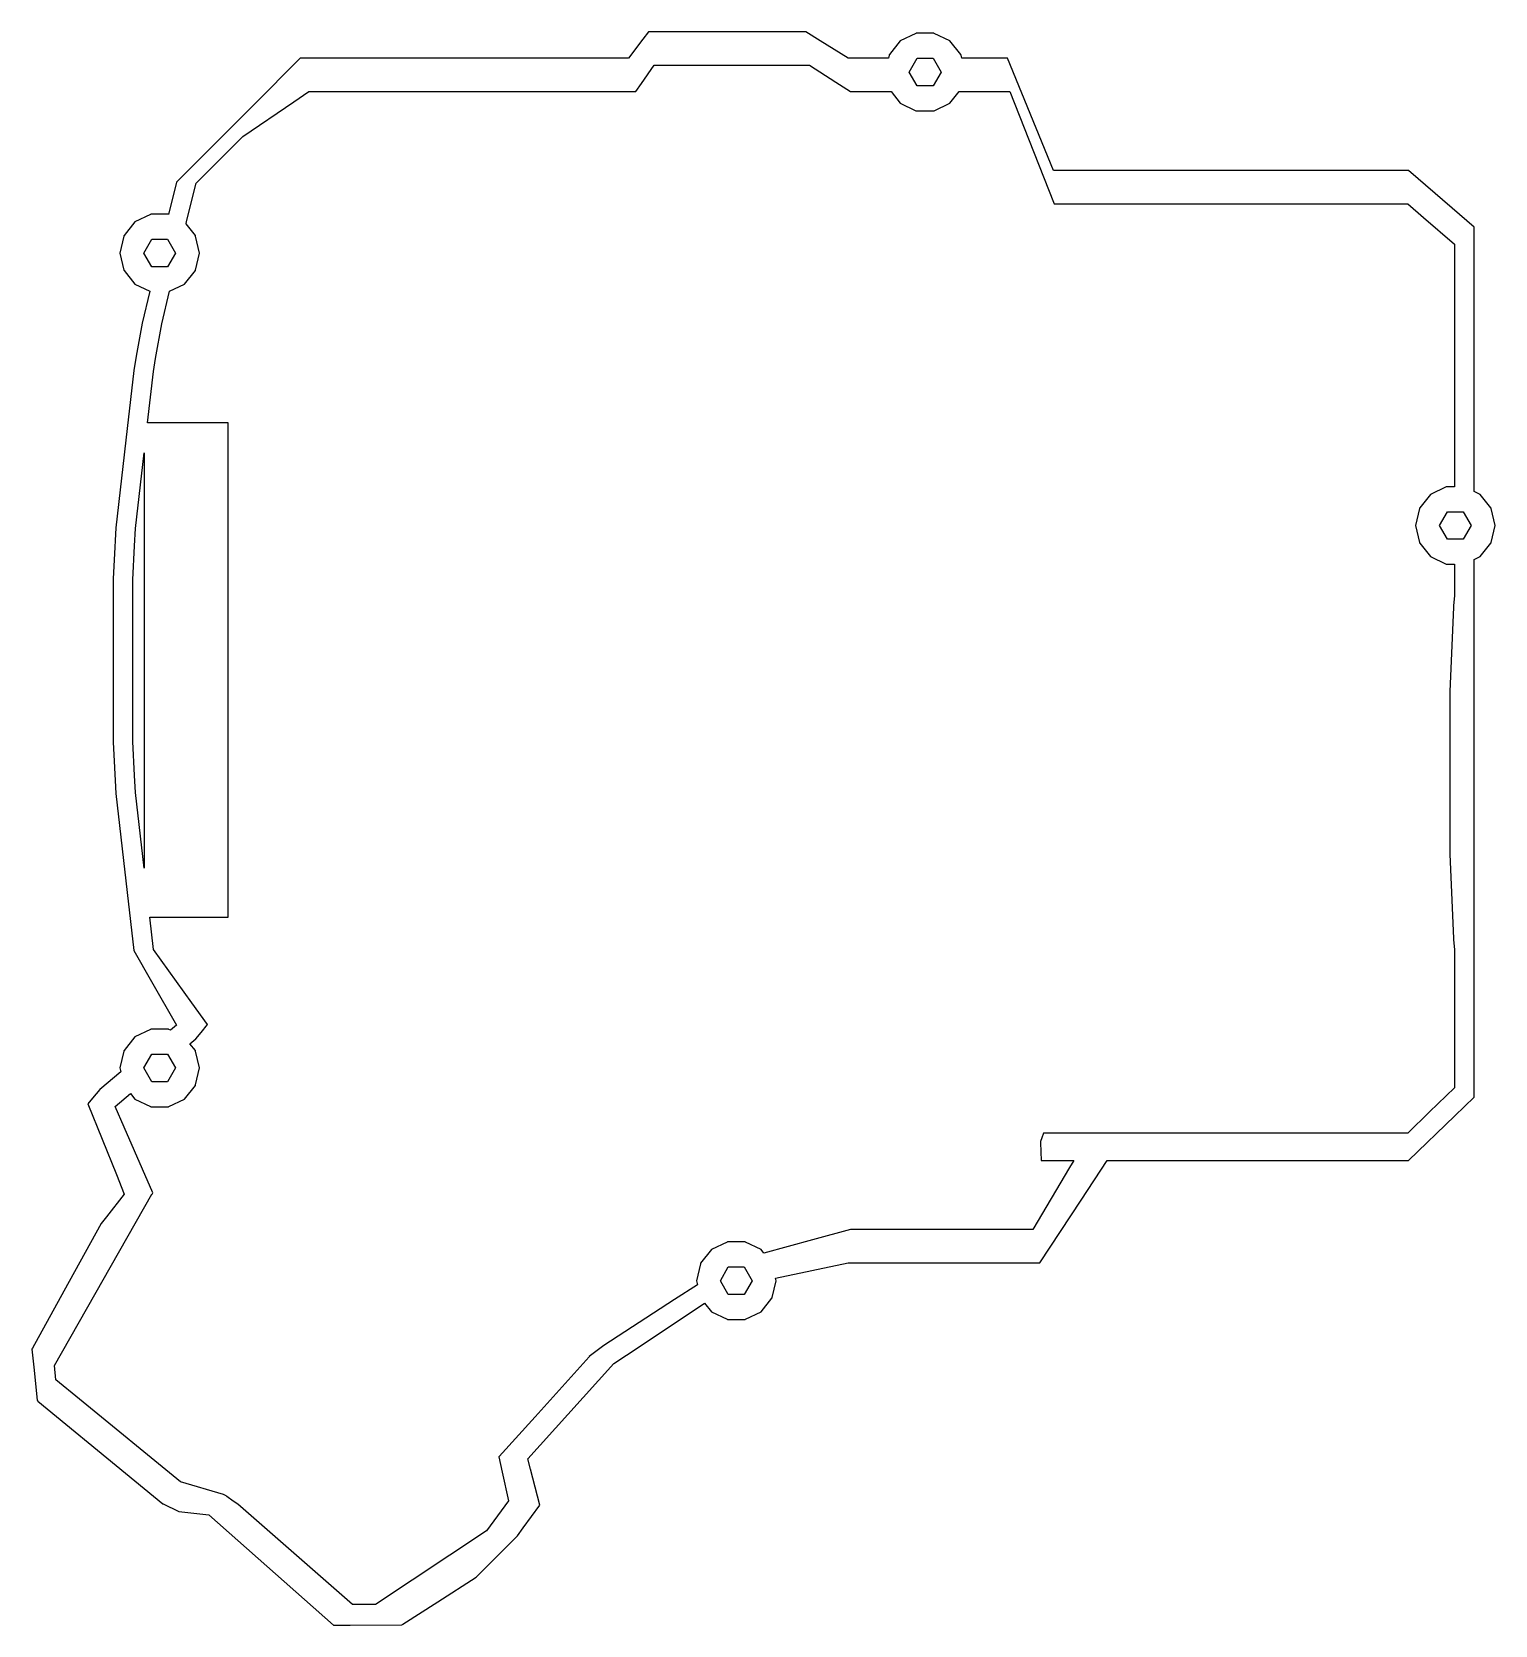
# Model space of a CAD drawing. Header units: metres. Extents: x -74 to 83, y -103 to 67.
import ezdxf

# ---------------------------------------------------------------- set-up
doc = ezdxf.new("R2010")
doc.units = ezdxf.units.M

msp = doc.modelspace()

# ---------------------------------------------------------------- linework, layer by layer
for p, q in [((-7.76348, 67.2586), (-8.36293, 66.4681)), ((-1.31251, 67.2586), (-7.76348, 67.2586)), ((-1.2688, 67.2586), (-1.31251, 67.2586)), ((9.04363, 67.2586), (-1.2688, 67.2586)), ((10.5885, 66.3008), (9.04363, 67.2586)), ((20.8349, 67.0878), (19.161, 66.2817)), ((20.8663, 67.1029), (20.8349, 67.0878)), ((22.759, 67.1029), (20.8663, 67.1029)), ((22.7904, 67.0878), (22.759, 67.1029)), ((24.4644, 66.2817), (22.7904, 67.0878)), ((-8.36293, 66.4681), (-9.90213, 64.4386)), ((13.5922, 64.4386), (10.5885, 66.3008)), ((17.9808, 64.8018), (17.9731, 64.7679)), ((18.0026, 64.8291), (17.9808, 64.8018)), ((19.161, 66.2817), (18.0026, 64.8291)), ((25.6228, 64.8291), (24.4644, 66.2817)), ((25.6445, 64.8018), (25.6228, 64.8291)), ((25.6523, 64.7679), (25.6445, 64.8018)), ((-45.0375, 64.4386), (-50.0176, 59.4265)), ((-45.0194, 64.4386), (-45.0375, 64.4386)), ((-41.3539, 64.4386), (-45.0194, 64.4386)), ((-29.3372, 64.4386), (-41.3539, 64.4386)), ((-28.5881, 64.4386), (-29.3372, 64.4386)), ((-28.5648, 64.4386), (-28.5881, 64.4386)), ((-26.1362, 64.4386), (-28.5648, 64.4386)), ((-21.6021, 64.4386), (-26.1362, 64.4386)), ((-21.5714, 64.4386), (-21.6021, 64.4386)), ((-9.90213, 64.4386), (-21.5714, 64.4386)), ((-8.51694, 61.7455), (-7.15413, 63.6899)), ((-7.15413, 63.6899), (4.34227, 63.6899)), ((4.34227, 63.6899), (4.36811, 63.6899)), ((4.36811, 63.6899), (9.45978, 63.6899)), ((9.45978, 63.6899), (12.2629, 61.8843)), ((17.8979, 64.4386), (13.5922, 64.4386)), ((17.9731, 64.7679), (17.8979, 64.4386)), ((20.1127, 62.9565), (20.9627, 64.4288)), ((20.9627, 64.4288), (22.6627, 64.4288)), ((22.6627, 64.4288), (23.5127, 62.9565)), ((25.7274, 64.4386), (25.6523, 64.7679)), ((30.6293, 64.4386), (25.7274, 64.4386)), ((33.6754, 56.9721), (30.6293, 64.4386)), ((-9.13059, 60.8699), (-8.51694, 61.7455)), ((12.2629, 61.8843), (13.8377, 60.8699)), ((20.9627, 61.4843), (20.1127, 62.9565)), ((22.6627, 61.4843), (20.9627, 61.4843)), ((23.5127, 62.9565), (22.6627, 61.4843)), ((-51.1597, 56.0764), (-45.6989, 59.7893)), ((-45.6989, 59.7893), (-44.1097, 60.8699)), ((-44.1097, 60.8699), (-31.4706, 60.8699)), ((-31.4706, 60.8699), (-28.4508, 60.8699)), ((-28.4508, 60.8699), (-26.0894, 60.8699)), ((-26.0894, 60.8699), (-25.4063, 60.8699)), ((-25.4063, 60.8699), (-12.8996, 60.8699)), ((-12.8996, 60.8699), (-9.15563, 60.8699)), ((-9.15563, 60.8699), (-9.15563, 60.8699)), ((-9.15563, 60.8699), (-9.13059, 60.8699)), ((13.8377, 60.8699), (18.1733, 60.8699)), ((18.1733, 60.8699), (19.161, 59.6314)), ((24.4644, 59.6314), (25.4521, 60.8699)), ((25.4521, 60.8699), (25.5152, 60.8699)), ((25.5152, 60.8699), (30.8749, 60.8699)), ((30.8749, 60.8699), (33.9361, 53.0923)), ((-51.2597, 58.1764), (-58.2597, 51.1764)), ((-50.0176, 59.4265), (-51.2597, 58.1764)), ((19.161, 59.6314), (20.8349, 58.8253)), ((20.8349, 58.8253), (20.8663, 58.8101)), ((20.8663, 58.8101), (22.759, 58.8101)), ((22.759, 58.8101), (22.7904, 58.8253)), ((22.7904, 58.8253), (24.4644, 59.6314)), ((35.525, 52.4386), (33.6754, 56.9721)), ((-56.1597, 51.0764), (-51.1597, 56.0764)), ((33.9361, 53.0923), (35.5981, 48.8699)), ((-58.2597, 51.1764), (-59.0989, 47.737)), ((41.2175, 52.4386), (35.525, 52.4386)), ((52.6929, 52.4386), (41.2175, 52.4386)), ((53.8219, 52.4386), (52.6929, 52.4386)), ((73.5211, 52.4386), (53.8219, 52.4386)), ((78.1707, 48.4119), (73.5211, 52.4386)), ((-57.1656, 46.9539), (-56.1597, 51.0764)), ((-60.9945, 47.7384), (-61.0259, 47.7232)), ((-59.1017, 47.7384), (-60.9945, 47.7384)), ((-59.0989, 47.737), (-59.1017, 47.7384)), ((35.5981, 48.8699), (47.7397, 48.8699)), ((47.7397, 48.8699), (52.9006, 48.8699)), ((52.9006, 48.8699), (55.1585, 48.8699)), ((55.1585, 48.8699), (56.2211, 48.8699)), ((56.2211, 48.8699), (73.4211, 48.8699)), ((73.4211, 48.8699), (75.1294, 47.3905)), ((80.5211, 46.3764), (78.1707, 48.4119)), ((-62.6998, 46.9171), (-63.8582, 45.4645)), ((-61.0259, 47.7232), (-62.6998, 46.9171)), ((-57.2266, 46.7041), (-57.1656, 46.9539)), ((-56.238, 45.4645), (-57.2266, 46.7041)), ((75.1294, 47.3905), (78.4211, 44.5398)), ((80.5211, 46.3434), (80.5211, 46.3764)), ((80.5211, 37.864), (80.5211, 46.3434)), ((80.5211, 46.3434), (80.5211, 46.3434)), ((-63.8877, 45.4033), (-64.3011, 43.592)), ((-63.88, 45.4373), (-63.8877, 45.4033)), ((-63.8582, 45.4645), (-63.88, 45.4373)), ((-61.7481, 43.592), (-60.8981, 45.0642)), ((-60.8981, 45.0642), (-59.1981, 45.0642)), ((-59.1981, 45.0642), (-58.3481, 43.592)), ((-56.2163, 45.4373), (-56.238, 45.4645)), ((-56.2085, 45.4033), (-56.2163, 45.4373)), ((-55.7951, 43.592), (-56.2085, 45.4033)), ((78.4211, 44.5398), (78.4211, 34.6972)), ((-64.3011, 43.592), (-63.8877, 41.7806)), ((-60.8981, 42.1197), (-61.7481, 43.592)), ((-58.3481, 43.592), (-59.1981, 42.1197)), ((-56.2085, 41.7806), (-55.7951, 43.592)), ((-63.8877, 41.7806), (-63.88, 41.7467)), ((-63.88, 41.7467), (-63.8582, 41.7194)), ((-63.8582, 41.7194), (-62.6998, 40.2668)), ((-59.1981, 42.1197), (-60.8981, 42.1197)), ((-57.3964, 40.2668), (-56.238, 41.7194)), ((-56.238, 41.7194), (-56.2163, 41.7467)), ((-56.2163, 41.7467), (-56.2085, 41.7806)), ((-62.6998, 40.2668), (-61.1086, 39.5005)), ((-61.1086, 39.5005), (-61.9365, 36.1075)), ((-59.8365, 36.0075), (-58.9838, 39.5024)), ((-58.9838, 39.5024), (-57.3964, 40.2668)), ((80.5211, 31.3452), (80.5211, 37.864)), ((-61.9365, 36.1075), (-62.5581, 32.5566)), ((-60.4837, 32.3107), (-59.8365, 36.0075)), ((78.4211, 34.6972), (78.4211, 29.5993)), ((-62.5581, 32.5566), (-62.8274, 31.0184)), ((-62.8274, 31.0184), (-63.5284, 24.8284)), ((-61.347, 25.4471), (-60.7274, 30.9184)), ((-60.7274, 30.9184), (-60.4837, 32.3107)), ((80.5211, 25.2783), (80.5211, 31.3452)), ((78.4211, 29.5993), (78.4211, 25.5376)), ((-63.5284, 24.8284), (-64.7306, 14.2113)), ((-52.7116, 25.4471), (-61.347, 25.4471)), ((-52.7116, -27.4471), (-52.7116, 25.4471)), ((78.4211, 25.5376), (78.4211, 21.7545)), ((80.5211, 25.1989), (80.5211, 25.2783)), ((80.5211, 22.6531), (80.5211, 25.1989)), ((-62.6306, 14.1113), (-61.7116, 22.2274)), ((-61.7116, 22.2274), (-61.7116, -22.2274)), ((80.5211, 18.0861), (80.5211, 22.6531)), ((78.4211, 21.7545), (78.4211, 18.5935)), ((75.8694, 17.7723), (74.711, 16.3197)), ((77.5433, 18.5784), (75.8694, 17.7723)), ((77.5747, 18.5935), (77.5433, 18.5784)), ((78.4211, 18.5935), (77.5747, 18.5935)), ((81.1728, 17.7723), (80.5211, 18.0861)), ((82.3312, 16.3197), (81.1728, 17.7723)), ((74.6815, 16.2585), (74.2681, 14.4471)), ((74.6893, 16.2925), (74.6815, 16.2585)), ((74.711, 16.3197), (74.6893, 16.2925)), ((76.8211, 14.4471), (77.6711, 15.9194)), ((77.6711, 15.9194), (79.3711, 15.9194)), ((79.3711, 15.9194), (80.2211, 14.4471)), ((82.353, 16.2925), (82.3312, 16.3197)), ((82.3607, 16.2585), (82.353, 16.2925)), ((82.7741, 14.4471), (82.3607, 16.2585)), ((-64.7306, 14.2113), (-64.9226, 10.7614)), ((-62.732, 12.2893), (-62.6306, 14.1113)), ((74.2681, 14.4471), (74.6815, 12.6358)), ((77.6711, 12.9749), (76.8211, 14.4471)), ((80.2211, 14.4471), (79.3711, 12.9749)), ((82.3607, 12.6358), (82.7741, 14.4471)), ((-62.9345, 8.65), (-62.732, 12.2893)), ((74.6815, 12.6358), (74.6893, 12.6018)), ((74.6893, 12.6018), (74.711, 12.5746)), ((74.711, 12.5746), (75.8694, 11.122)), ((79.3711, 12.9749), (77.6711, 12.9749)), ((81.1728, 11.122), (82.3312, 12.5746)), ((82.3312, 12.5746), (82.353, 12.6018)), ((82.353, 12.6018), (82.3607, 12.6358)), ((-64.9226, 10.7614), (-65.0345, 8.75)), ((75.8694, 11.122), (77.5433, 10.3159)), ((77.5433, 10.3159), (77.5747, 10.3008)), ((77.5747, 10.3008), (78.4211, 10.3008)), ((78.4211, 10.3008), (78.4211, 6.96209)), ((80.5211, 10.8082), (81.1728, 11.122)), ((80.5211, 6.96211), (80.5211, 10.8082)), ((-65.0345, 8.75), (-65.0345, -8.75)), ((-62.9345, -8.65), (-62.9345, 8.65)), ((78.4211, 6.96209), (78.3244, 5.84095)), ((80.5211, -30.9621), (80.5211, 6.96211)), ((78.3193, 5.72652), (77.9232, -3.3)), ((78.3242, 5.83895), (78.3193, 5.72652)), ((78.3244, 5.84095), (78.3242, 5.83895)), ((77.9232, -3.3), (77.9232, -20.7)), ((-65.0345, -8.75), (-64.9226, -10.7614)), ((-62.732, -12.2893), (-62.9345, -8.65)), ((-64.9226, -10.7614), (-64.7306, -14.2113)), ((-62.6306, -14.1113), (-62.732, -12.2893)), ((-64.7306, -14.2113), (-63.5284, -24.8284)), ((-61.7116, -22.2274), (-62.6306, -14.1113)), ((77.9232, -20.7), (78.3193, -29.7265)), ((-63.5284, -24.8284), (-62.8274, -31.0184)), ((-60.7274, -30.9184), (-61.1205, -27.4471)), ((-61.1205, -27.4471), (-52.7116, -27.4471)), ((78.3193, -29.7265), (78.3242, -29.8389)), ((78.3242, -29.8389), (78.3244, -29.8409)), ((78.3244, -29.8409), (78.4211, -30.9621)), ((-62.8274, -31.0184), (-60.9272, -34.3353)), ((-56.6057, -36.6235), (-60.7274, -30.9184)), ((78.4211, -30.9621), (78.4211, -38.5966)), ((80.5211, -46.6531), (80.5211, -30.9621)), ((-60.9272, -34.3353), (-58.256, -38.9979)), ((-54.9343, -38.937), (-56.6057, -36.6235)), ((-58.256, -38.9979), (-58.9034, -39.5411)), ((-55.629, -39.7841), (-54.9343, -38.937)), ((-54.9343, -38.937), (-54.9343, -38.937)), ((78.4211, -38.5966), (78.4211, -45.7188)), ((-62.6998, -40.2668), (-63.8582, -41.7194)), ((-61.0259, -39.4607), (-62.6998, -40.2668)), ((-60.9945, -39.4456), (-61.0259, -39.4607)), ((-59.1017, -39.4456), (-60.9945, -39.4456)), ((-59.0703, -39.4607), (-59.1017, -39.4456)), ((-58.9034, -39.5411), (-59.0703, -39.4607)), ((-56.8165, -40.994), (-56.1902, -40.4684)), ((-56.1902, -40.4684), (-55.629, -39.7842)), ((-56.1902, -40.4684), (-56.1902, -40.4684)), ((-55.629, -39.7842), (-55.629, -39.7841)), ((-63.8877, -41.7806), (-64.3011, -43.592)), ((-63.88, -41.7467), (-63.8877, -41.7806)), ((-63.8582, -41.7194), (-63.88, -41.7467)), ((-61.7481, -43.592), (-60.8981, -42.1197)), ((-60.8981, -42.1197), (-59.1981, -42.1197)), ((-59.1981, -42.1197), (-58.3481, -43.592)), ((-56.238, -41.7194), (-56.8165, -40.994)), ((-56.2163, -41.7467), (-56.238, -41.7194)), ((-56.2085, -41.7806), (-56.2163, -41.7467)), ((-55.7951, -43.592), (-56.2085, -41.7806)), ((-64.2095, -43.9935), (-66.4685, -45.889)), ((-64.3011, -43.592), (-64.2095, -43.9935)), ((-60.8981, -45.0642), (-61.7481, -43.592)), ((-58.3481, -43.592), (-59.1981, -45.0642)), ((-56.2085, -45.4033), (-55.7951, -43.592)), ((-66.4685, -45.889), (-67.2245, -46.8108)), ((-66.4685, -45.889), (-66.4685, -45.889)), ((-59.1981, -45.0642), (-60.8981, -45.0642)), ((-57.3964, -46.9171), (-56.238, -45.4645)), ((-56.238, -45.4645), (-56.2163, -45.4373)), ((-56.2163, -45.4373), (-56.2085, -45.4033)), ((78.4211, -45.7188), (75.7594, -48.2899)), ((-67.2245, -46.8108), (-67.7244, -47.4205)), ((-67.7244, -47.4205), (-64.6873, -54.9925)), ((-64.8157, -47.7061), (-63.1711, -46.3261)), ((-63.8499, -49.9145), (-64.8157, -47.7061)), ((-63.1711, -46.3261), (-62.6998, -46.9171)), ((-62.6998, -46.9171), (-61.0259, -47.7232)), ((-61.0259, -47.7232), (-60.9945, -47.7384)), ((-59.1017, -47.7384), (-59.0703, -47.7232)), ((-59.0703, -47.7232), (-57.3964, -46.9171)), ((78.4574, -48.7147), (80.5211, -46.7213)), ((80.5211, -46.7213), (80.5211, -46.6531)), ((80.5211, -46.6531), (80.5211, -46.6531)), ((-60.9945, -47.7384), (-59.1017, -47.7384)), ((75.7594, -48.2899), (73.4211, -50.5485)), ((73.5211, -53.4828), (78.4574, -48.7147)), ((-60.7702, -56.9561), (-63.8499, -49.9145)), ((34.2854, -51.077), (34.1627, -51.4543)), ((34.4573, -50.5485), (34.2854, -51.077)), ((43.3246, -50.5485), (34.4573, -50.5485)), ((51.7386, -50.5485), (43.3246, -50.5485)), ((53.8346, -50.5485), (51.7386, -50.5485)), ((56.2211, -50.5485), (53.8346, -50.5485)), ((73.4211, -50.5485), (56.2211, -50.5485)), ((34.1627, -51.4543), (34.164, -51.5106)), ((34.164, -51.5106), (34.1895, -52.602)), ((34.1895, -52.602), (34.2091, -53.4408)), ((37.2584, -54.236), (33.3369, -60.8699)), ((34.2091, -53.4408), (34.21, -53.4828)), ((34.21, -53.4828), (34.21, -53.4828)), ((34.21, -53.4828), (34.2664, -53.4828)), ((34.2664, -53.4828), (37.7037, -53.4828)), ((37.7037, -53.4828), (37.2584, -54.236)), ((38.4969, -57.7181), (41.283, -53.4828)), ((41.283, -53.4828), (44.9281, -53.4828)), ((44.9281, -53.4828), (51.5058, -53.4828)), ((51.5058, -53.4828), (54.3719, -53.4828)), ((54.3719, -53.4828), (73.5211, -53.4828)), ((-64.6873, -54.9925), (-63.845, -57.0925)), ((-71.2938, -75.43), (-60.8742, -57.0892)), ((-63.845, -57.0925), (-65.7302, -59.5054)), ((-60.8742, -57.0892), (-60.8718, -57.0861)), ((-60.8742, -57.0892), (-60.8742, -57.0892)), ((-60.8718, -57.0861), (-60.8206, -57.0206)), ((-60.8206, -57.0206), (-60.8203, -57.0202)), ((-60.8206, -57.0206), (-60.8206, -57.0206)), ((-60.8203, -57.0202), (-60.7702, -56.9561)), ((-60.8203, -57.0202), (-60.8203, -57.0202)), ((34.0762, -64.4386), (38.4969, -57.7181)), ((-65.7304, -59.5056), (-66.3078, -60.2447)), ((-65.7302, -59.5054), (-65.7304, -59.5056)), ((-66.3078, -60.2447), (-70.2903, -67.4682)), ((13.8377, -60.8699), (9.77221, -61.9858)), ((27.193, -60.8699), (13.8377, -60.8699)), ((33.3369, -60.8699), (27.193, -60.8699)), ((-1.03895, -63.023), (-2.19735, -64.4756)), ((0.63498, -62.2169), (-1.03895, -63.023)), ((0.66638, -62.2018), (0.63498, -62.2169)), ((2.55915, -62.2018), (0.66638, -62.2018)), ((2.59055, -62.2169), (2.55915, -62.2018)), ((4.26448, -63.023), (2.59055, -62.2169)), ((4.5749, -63.4123), (4.26448, -63.023)), ((9.77221, -61.9858), (4.5749, -63.4123)), ((-2.22683, -64.5368), (-2.64025, -66.3481)), ((-2.21907, -64.5028), (-2.22683, -64.5368)), ((-2.19735, -64.4756), (-2.21907, -64.5028)), ((5.80233, -66.0702), (13.5922, -64.4386)), ((13.5922, -64.4386), (21.4072, -64.4386)), ((21.4072, -64.4386), (21.4506, -64.4386)), ((21.4506, -64.4386), (34.0762, -64.4386)), ((-2.64025, -66.3481), (-2.54286, -66.7748)), ((-0.08724, -66.3481), (0.76277, -64.8759)), ((0.76277, -67.8204), (-0.08724, -66.3481)), ((0.76277, -64.8759), (2.46276, -64.8759)), ((2.46276, -64.8759), (3.31276, -66.3481)), ((3.31276, -66.3481), (2.46276, -67.8204)), ((5.45236, -68.1595), (5.86578, -66.3481)), ((5.86578, -66.3481), (5.80233, -66.0702)), ((-70.2903, -67.4682), (-73.6605, -73.5809)), ((-2.54286, -66.7748), (-4.97705, -68.3567)), ((2.46276, -67.8204), (0.76277, -67.8204)), ((5.4446, -68.1935), (5.45236, -68.1595)), ((-4.97705, -68.3567), (-12.5391, -73.271)), ((-8.78252, -73.4101), (-1.78294, -68.7404)), ((-1.78294, -68.7404), (-1.03895, -69.6733)), ((-1.03895, -69.6733), (0.63498, -70.4794)), ((2.59055, -70.4794), (4.26448, -69.6733)), ((4.26448, -69.6733), (5.42287, -68.2207)), ((5.42287, -68.2207), (5.4446, -68.1935)), ((0.63498, -70.4794), (0.66638, -70.4945)), ((0.66638, -70.4945), (2.55915, -70.4945)), ((2.55915, -70.4945), (2.59055, -70.4794)), ((-12.5391, -73.271), (-13.4049, -73.9319)), ((-73.6605, -73.5809), (-73.7202, -73.6892)), ((-73.7202, -73.6892), (-73.4887, -75.9336)), ((-73.6605, -73.5809), (-73.6605, -73.5809)), ((-14.1356, -74.4973), (-19.8973, -80.8964)), ((-14.1134, -74.4727), (-14.1356, -74.4973)), ((-13.4049, -73.9319), (-14.1134, -74.4727)), ((-11.466, -75.2005), (-8.78252, -73.4101)), ((-73.4887, -75.9336), (-73.1559, -79.1617)), ((-71.1468, -76.9472), (-71.2938, -75.43)), ((-16.3821, -80.6603), (-11.466, -75.2005)), ((-68.6164, -79.0197), (-71.1468, -76.9472)), ((-73.1559, -79.1617), (-73.0979, -79.2094)), ((-73.0979, -79.2094), (-73.0785, -79.2253)), ((-73.0785, -79.2253), (-73.0785, -79.2253)), ((-73.0785, -79.2253), (-63.7044, -86.9237)), ((-57.8166, -87.8652), (-68.6164, -79.0197)), ((-19.8973, -80.8964), (-23.7462, -85.171)), ((-20.6661, -85.4182), (-16.3821, -80.6603)), ((-23.7462, -85.171), (-23.7658, -85.1928)), ((-23.7658, -85.1928), (-23.4088, -86.8493)), ((-23.7462, -85.171), (-23.7462, -85.171)), ((-63.7044, -86.9237), (-59.7103, -90.2038)), ((-23.4088, -86.8493), (-22.7532, -89.8924)), ((-20.3871, -86.5039), (-20.6661, -85.4182)), ((-20.6661, -85.4182), (-20.6661, -85.4182)), ((-19.3985, -90.3507), (-20.3871, -86.5039)), ((-53.2084, -89.205), (-57.8166, -87.8652)), ((-57.8166, -87.8652), (-57.8166, -87.8652)), ((-59.7103, -90.2038), (-59.6856, -90.2241)), ((-59.6856, -90.2241), (-57.9985, -91.0479)), ((-52.9323, -89.3716), (-53.2084, -89.205)), ((-52.8576, -89.4259), (-52.9323, -89.3716)), ((-52.1778, -89.9198), (-52.8576, -89.4259)), ((-51.702, -90.2655), (-52.1778, -89.9198)), ((-39.4244, -101.007), (-51.702, -90.2655)), ((-22.7532, -89.8924), (-25.0884, -93.1065)), ((-57.9985, -91.0479), (-54.8055, -91.3987)), ((-54.8055, -91.3987), (-41.4608, -103.198)), ((-21.1617, -92.7775), (-19.3985, -90.3507)), ((-25.0884, -93.1065), (-36.9635, -100.974)), ((-24.247, -96.1065), (-21.7809, -93.6298)), ((-21.7809, -93.6298), (-21.1617, -92.7775)), ((-26.1923, -98.0603), (-24.247, -96.1065)), ((-30.3169, -100.704), (-26.1923, -98.0603)), ((-36.9635, -100.974), (-39.4244, -101.007)), ((-34.0452, -103.094), (-30.3169, -100.704)), ((-41.4608, -103.198), (-39.6901, -103.189)), ((-39.6901, -103.189), (-34.153, -103.163)), ((-34.153, -103.163), (-34.0876, -103.121)), ((-34.0876, -103.121), (-34.0452, -103.094)), ((-34.0452, -103.094), (-34.0452, -103.094))]:
    msp.add_line(p, q)

doc.saveas('drawing.dxf')
